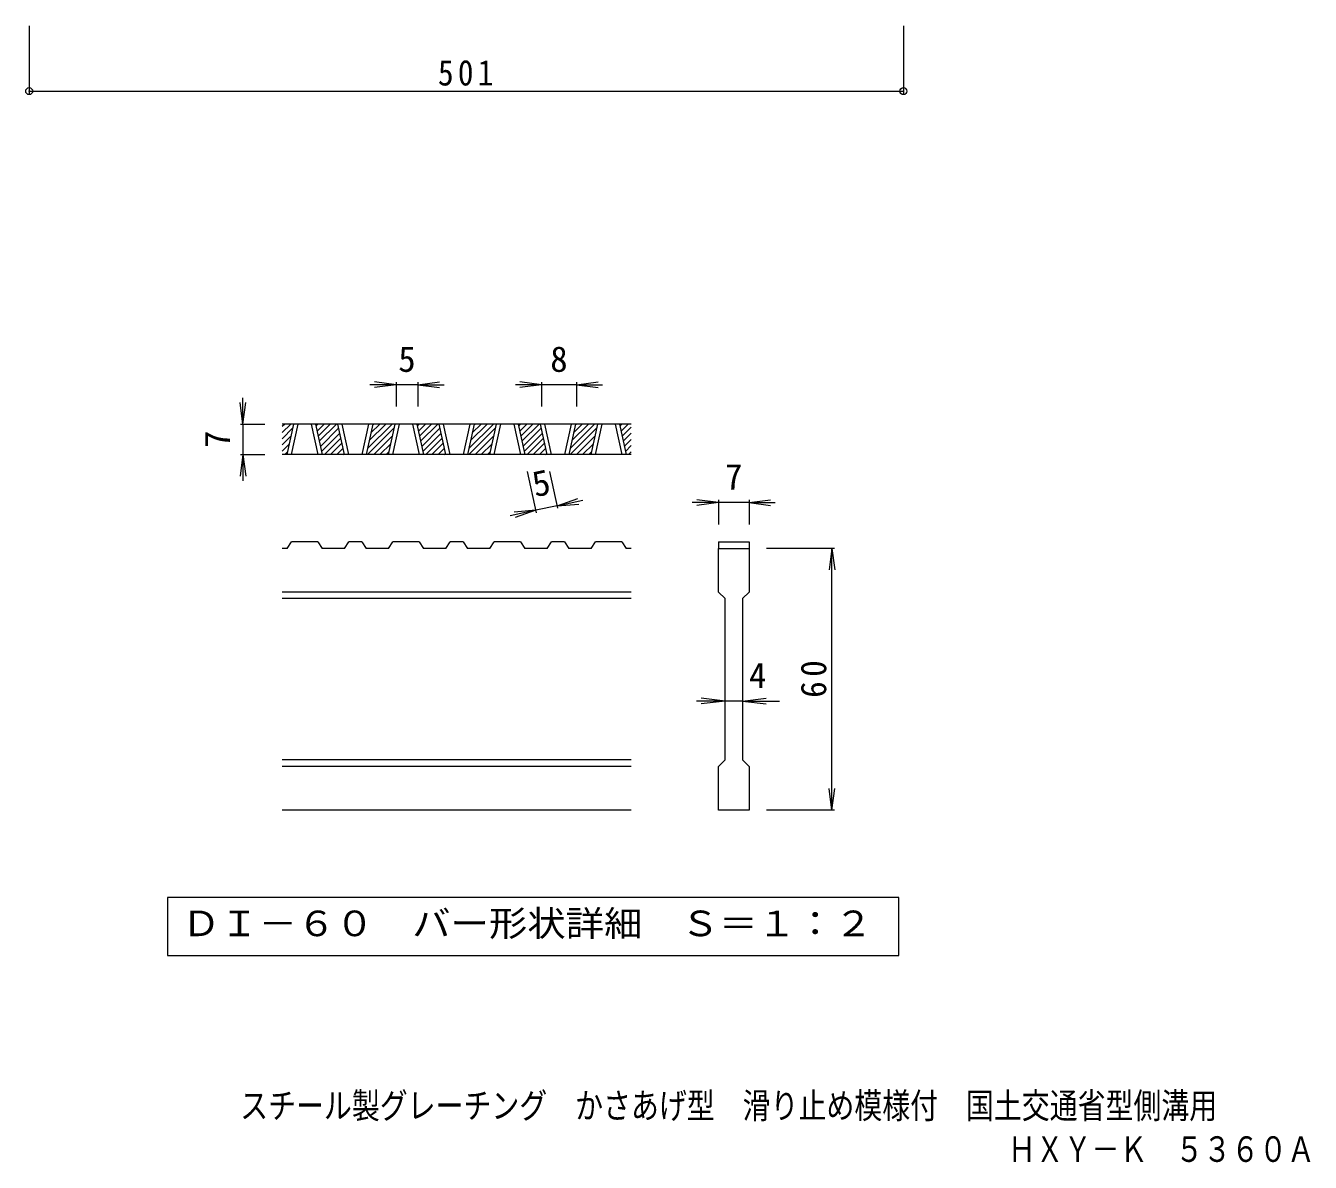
# Model space of a CAD drawing. Units: millimetres on the paper, enlarged 5 times, with parts at other scales. Extents: x -547 to 819, y -687 to 676.
# Drawn here: x -547 to 189, y -687 to -35 of the extents above; entities that cross this region are included whole.
import ezdxf
from ezdxf.enums import TextEntityAlignment as Align

# ---------------------------------------------------------------- set-up
doc = ezdxf.new("R2010")
doc.units = ezdxf.units.MM
doc.header["$LTSCALE"] = 5
doc.header["$PDMODE"] = 32
doc.header["$PDSIZE"] = 4
for name, color, linetype, lineweight in [('B-4', 7, 'Continuous', 9), ('D-0', 3, 'Continuous', 9), ('D-4', 7, 'Continuous', 9)]:
    doc.layers.add(name, color=color, linetype=linetype, lineweight=lineweight)
doc.layers.add('F-5_F-5ﾚｲﾔ', color=2, linetype='Continuous')
doc.styles.add('ＭＳ ゴシック', font='')
doc.styles.get('ＭＳ ゴシック').set_extended_font_data('MS Gothic')

msp = doc.modelspace()

# ---------------------------------------------------------------- linework, layer by layer
at = {"layer": 'B-4'}
for p, q in [((-544.815, -35.391), (-544.815, -74.391)), ((-43.815, -35.391), (-43.815, -74.391)), ((-544.815, -72.891), (-43.815, -72.891))]:
    msp.add_line(p, q, dxfattribs=at)
for p in [(-544.815, -72.891), (-43.815, -72.891)]:
    msp.add_point(p, dxfattribs=at)
at = {"layer": 'D-0'}
for p, q in [((-199.809, -263.636), (-399.809, -263.636)), ((-399.809, -264.956), (-398.488, -263.636)), ((-399.809, -268.492), (-394.953, -263.636)), ((-396.941, -281.136), (-393.196, -263.636)), ((-394.441, -281.136), (-390.696, -263.636)), ((-383.196, -263.636), (-379.451, -281.136)), ((-380.696, -263.636), (-376.951, -281.136)), ((-380.452, -264.775), (-379.313, -263.636)), ((-379.829, -267.687), (-375.778, -263.636)), ((-379.206, -270.6), (-372.242, -263.636)), ((-378.583, -273.512), (-368.706, -263.636)), ((-364.168, -281.136), (-367.913, -263.636)), ((-361.668, -281.136), (-365.413, -263.636)), ((-350.423, -263.636), (-354.168, -281.136)), ((-347.913, -263.636), (-351.658, -281.136)), ((-350.915, -277.664), (-336.887, -263.636)), ((-349.953, -273.166), (-340.422, -263.636)), ((-348.99, -268.668), (-343.958, -263.636)), ((-348.027, -264.17), (-347.493, -263.636)), ((-338.875, -281.136), (-335.13, -263.636)), ((-336.375, -281.136), (-332.63, -263.636)), ((-325.13, -263.636), (-321.385, -281.136)), ((-322.63, -263.636), (-318.885, -281.136)), ((-322.386, -264.775), (-321.247, -263.636)), ((-321.763, -267.687), (-317.711, -263.636)), ((-321.14, -270.6), (-314.176, -263.636)), ((-320.517, -273.512), (-310.64, -263.636)), ((-306.102, -281.136), (-309.847, -263.636)), ((-303.602, -281.136), (-307.347, -263.636)), ((-292.357, -263.636), (-296.102, -281.136)), ((-289.847, -263.636), (-293.592, -281.136)), ((-292.849, -277.664), (-278.821, -263.636)), ((-291.886, -273.166), (-282.356, -263.636)), ((-290.924, -268.668), (-285.892, -263.636)), ((-289.961, -264.17), (-289.427, -263.636)), ((-280.809, -281.136), (-277.064, -263.636)), ((-278.309, -281.136), (-274.564, -263.636)), ((-267.064, -263.636), (-263.319, -281.136)), ((-264.564, -263.636), (-260.819, -281.136)), ((-264.32, -264.775), (-263.181, -263.636)), ((-263.697, -267.687), (-259.645, -263.636)), ((-263.074, -270.6), (-256.11, -263.636)), ((-262.451, -273.512), (-252.574, -263.636)), ((-248.036, -281.136), (-251.781, -263.636)), ((-245.536, -281.136), (-249.281, -263.636)), ((-234.291, -263.636), (-238.036, -281.136)), ((-231.781, -263.636), (-235.526, -281.136)), ((-234.783, -277.664), (-220.755, -263.636)), ((-233.82, -273.166), (-224.29, -263.636)), ((-232.858, -268.668), (-227.826, -263.636)), ((-231.895, -264.17), (-231.361, -263.636)), ((-222.743, -281.136), (-218.998, -263.636)), ((-220.243, -281.136), (-216.498, -263.636)), ((-208.998, -263.636), (-205.253, -281.136)), ((-206.498, -263.636), (-202.753, -281.136)), ((-206.254, -264.775), (-205.115, -263.636)), ((-205.631, -267.687), (-201.579, -263.636)), ((-399.809, -272.027), (-393.68, -265.899)), ((-399.809, -275.563), (-394.643, -270.397)), ((-377.959, -276.424), (-367.43, -265.894)), ((-377.336, -279.336), (-366.806, -268.807)), ((-375.6, -281.136), (-366.183, -271.719)), ((-350.851, -281.136), (-335.614, -265.899)), ((-347.316, -281.136), (-336.577, -270.397)), ((-319.893, -276.424), (-309.364, -265.894)), ((-319.27, -279.336), (-308.74, -268.807)), ((-317.534, -281.136), (-308.117, -271.719)), ((-292.785, -281.136), (-277.548, -265.899)), ((-289.25, -281.136), (-278.511, -270.397)), ((-261.827, -276.424), (-251.298, -265.894)), ((-261.204, -279.336), (-250.674, -268.807)), ((-259.468, -281.136), (-250.051, -271.719)), ((-234.719, -281.136), (-219.482, -265.899)), ((-231.184, -281.136), (-220.445, -270.397)), ((-205.008, -270.6), (-199.809, -265.4)), ((-204.385, -273.512), (-199.809, -268.936)), ((-399.809, -279.098), (-395.606, -274.895)), ((-398.311, -281.136), (-396.568, -279.393)), ((-372.064, -281.136), (-365.56, -274.631)), ((-368.529, -281.136), (-364.937, -277.544)), ((-343.78, -281.136), (-337.54, -274.895)), ((-340.245, -281.136), (-338.502, -279.393)), ((-313.998, -281.136), (-307.494, -274.631)), ((-310.463, -281.136), (-306.871, -277.544)), ((-285.714, -281.136), (-279.474, -274.895)), ((-282.179, -281.136), (-280.436, -279.393)), ((-255.932, -281.136), (-249.428, -274.631)), ((-252.397, -281.136), (-248.805, -277.544)), ((-227.648, -281.136), (-221.407, -274.895)), ((-224.113, -281.136), (-222.37, -279.393)), ((-203.761, -276.424), (-199.809, -272.471)), ((-203.138, -279.336), (-199.809, -276.007)), ((-201.402, -281.136), (-199.809, -279.543)), ((-199.809, -281.136), (-399.809, -281.136)), ((-364.993, -281.136), (-364.314, -280.456)), ((-306.927, -281.136), (-306.248, -280.456)), ((-248.861, -281.136), (-248.182, -280.456)), ((-396.898, -334.886), (-394.398, -331.136)), ((-379.408, -331.136), (-394.398, -331.136)), ((-379.408, -331.136), (-376.908, -334.886)), ((-364.125, -334.886), (-361.625, -331.136)), ((-354.125, -331.136), (-361.625, -331.136)), ((-354.125, -331.136), (-351.615, -334.886)), ((-338.832, -334.886), (-336.332, -331.136)), ((-321.342, -331.136), (-336.332, -331.136)), ((-321.342, -331.136), (-318.842, -334.886)), ((-306.059, -334.886), (-303.559, -331.136)), ((-296.059, -331.136), (-303.559, -331.136)), ((-296.059, -331.136), (-293.549, -334.886)), ((-280.766, -334.886), (-278.266, -331.136)), ((-263.276, -331.136), (-278.266, -331.136)), ((-263.276, -331.136), (-260.776, -334.886)), ((-247.993, -334.886), (-245.493, -331.136)), ((-237.993, -331.136), (-245.493, -331.136)), ((-237.993, -331.136), (-235.483, -334.886)), ((-222.7, -334.886), (-220.2, -331.136)), ((-205.21, -331.136), (-220.2, -331.136)), ((-205.21, -331.136), (-202.71, -334.886)), ((-149.809, -331.136), (-149.809, -334.886)), ((-396.898, -334.886), (-399.809, -334.886)), ((-364.125, -334.886), (-376.908, -334.886)), ((-338.832, -334.886), (-351.615, -334.886)), ((-306.059, -334.886), (-318.842, -334.886)), ((-280.766, -334.886), (-293.549, -334.886)), ((-247.993, -334.886), (-260.776, -334.886)), ((-222.7, -334.886), (-235.483, -334.886)), ((-199.809, -334.886), (-202.71, -334.886)), ((-149.809, -334.886), (-132.309, -334.886)), ((-149.809, -359.886), (-149.809, -334.886)), ((-132.309, -334.886), (-132.309, -359.886)), ((-199.809, -359.886), (-399.809, -359.886)), ((-149.809, -359.886), (-146.059, -363.636)), ((-136.059, -363.636), (-132.309, -359.886)), ((-199.809, -363.636), (-399.809, -363.636)), ((-146.059, -456.136), (-146.059, -363.636)), ((-136.059, -363.636), (-136.059, -456.136)), ((-199.809, -456.136), (-399.809, -456.136)), ((-149.809, -459.886), (-146.059, -456.136)), ((-136.059, -456.136), (-132.309, -459.886)), ((-199.809, -459.886), (-399.809, -459.886)), ((-149.809, -484.886), (-149.809, -459.886)), ((-132.309, -459.886), (-132.309, -484.886)), ((-199.809, -484.886), (-399.809, -484.886)), ((-132.309, -484.886), (-149.809, -484.886))]:
    msp.add_line(p, q, dxfattribs=at)
msp.add_lwpolyline([(-149.809, -331.136), (-132.309, -331.136), (-132.309, -334.886)], dxfattribs=at)
at = {"layer": 'D-0', "color": 7}
msp.add_lwpolyline([(-465.636, -534.886), (-465.636, -568.111), (-46.482, -568.111), (-46.482, -534.886)], close=True, dxfattribs=at)
at = {"layer": 'D-4'}
for p, q in [((-334.559, -241.136), (-349.559, -241.136)), ((-334.559, -241.136), (-346.952, -239.504)), ((-334.559, -241.136), (-346.952, -242.767)), ((-334.559, -239.636), (-334.559, -253.636)), ((-322.059, -241.136), (-334.559, -241.136)), ((-322.059, -241.136), (-309.666, -239.504)), ((-322.059, -239.636), (-322.059, -253.636)), ((-322.059, -241.136), (-309.666, -242.767)), ((-322.059, -241.136), (-307.059, -241.136)), ((-251.21, -241.136), (-266.21, -241.136)), ((-251.21, -241.136), (-263.603, -239.504)), ((-251.21, -241.136), (-263.603, -242.767)), ((-251.21, -239.636), (-251.21, -253.636)), ((-231.21, -241.136), (-251.21, -241.136)), ((-231.21, -241.136), (-218.817, -239.504)), ((-231.21, -239.636), (-231.21, -253.636)), ((-231.21, -241.136), (-218.817, -242.767)), ((-231.21, -241.136), (-216.21, -241.136)), ((-422.309, -263.636), (-422.309, -248.636)), ((-422.309, -263.636), (-423.94, -251.243)), ((-422.309, -263.636), (-420.677, -251.243)), ((-423.809, -263.636), (-409.809, -263.636)), ((-422.309, -263.636), (-422.309, -281.136)), ((-422.309, -281.136), (-423.94, -293.529)), ((-423.809, -281.136), (-409.809, -281.136)), ((-422.309, -281.136), (-420.677, -293.529)), ((-422.309, -281.136), (-422.309, -296.136)), ((-254.162, -314.554), (-259.22, -290.914)), ((-241.938, -311.938), (-246.437, -290.914)), ((-242.252, -310.472), (-230.475, -306.283)), ((-242.252, -310.472), (-227.584, -307.333)), ((-149.809, -308.636), (-164.809, -308.636)), ((-149.809, -308.636), (-162.202, -307.004)), ((-149.809, -308.636), (-162.202, -310.267)), ((-149.809, -307.136), (-149.809, -321.136)), ((-132.309, -308.636), (-149.809, -308.636)), ((-132.309, -308.636), (-119.916, -307.004)), ((-132.309, -307.136), (-132.309, -321.136)), ((-132.309, -308.636), (-119.916, -310.267)), ((-132.309, -308.636), (-117.309, -308.636)), ((-254.476, -313.087), (-269.143, -316.226)), ((-254.476, -313.087), (-266.936, -314.085)), ((-254.476, -313.087), (-266.253, -317.276)), ((-242.252, -310.472), (-254.476, -313.087)), ((-242.252, -310.472), (-229.792, -309.474)), ((-83.309, -334.886), (-122.309, -334.886)), ((-84.809, -334.886), (-86.44, -347.279)), ((-84.809, -334.886), (-83.177, -347.279)), ((-84.809, -484.886), (-84.809, -334.886)), ((-146.059, -422.386), (-162.309, -422.386)), ((-146.059, -422.386), (-159.702, -420.754)), ((-146.059, -422.386), (-159.702, -424.017)), ((-136.059, -422.386), (-146.059, -422.386)), ((-136.059, -422.386), (-122.416, -420.754)), ((-136.059, -422.386), (-122.416, -424.017)), ((-136.059, -422.386), (-114.809, -422.386)), ((-84.809, -484.886), (-86.44, -472.493)), ((-84.809, -484.886), (-83.177, -472.493)), ((-83.309, -484.886), (-122.309, -484.886))]:
    msp.add_line(p, q, dxfattribs=at)

# ---------------------------------------------------------------- texts
at = {"layer": 'B-4', "color": 2, "insert": (-310.565, -69.891), "char_height": 14.66, "attachment_point": 7, "style": 'ＭＳ ゴシック'}
msp.add_mtext('\\T1.27;\\W0.9;501', dxfattribs=at)
at = {"layer": 'D-0', "color": 2, "style": 'ＭＳ ゴシック', "width": 1.1}
msp.add_text('ＤＩ－６０\u3000バー形状詳細\u3000Ｓ＝１：２', height=14.66, dxfattribs=at).set_placement((-457.309, -561.499), align=Align.BOTTOM_LEFT)
at = {"layer": 'D-4', "color": 2, "style": 'ＭＳ ゴシック'}
for s, p in [('5', (-333.309, -238.136)), ('8', (-246.21, -238.136)), ('7', (-146.059, -305.636)), ('4', (-132.309, -419.386))]:
    msp.add_text(s, height=14.66, dxfattribs=at).set_placement(p, align=Align.BOTTOM_LEFT)
for s, rotation, p in [('7', 90, (-425.309, -277.386)), ('5', 12.079, (-253.881, -309.892))]:
    msp.add_text(s, height=14.66, rotation=rotation, dxfattribs=at).set_placement(p, align=Align.BOTTOM_LEFT)
at = {"layer": 'D-4', "color": 2, "insert": (-87.809, -420.511), "char_height": 14.66, "attachment_point": 7, "rotation": 90, "style": 'ＭＳ ゴシック'}
msp.add_mtext('\\T1.27;\\W0.95;60', dxfattribs=at)
at = {"layer": 'F-5_F-5ﾚｲﾔ', "style": 'ＭＳ ゴシック', "width": 0.8}
for s, p in [('スチール製グレーチング\u3000かさあげ型\u3000滑り止め模様付\u3000国土交通省型側溝用', (-423.899, -665.917)), ('ＨＸＹ－Ｋ\u3000５３６０Ａ', (16.063, -690.831))]:
    msp.add_text(s, height=14.66, dxfattribs=at).set_placement(p, align=Align.BOTTOM_LEFT)

doc.saveas('drawing.dxf')
